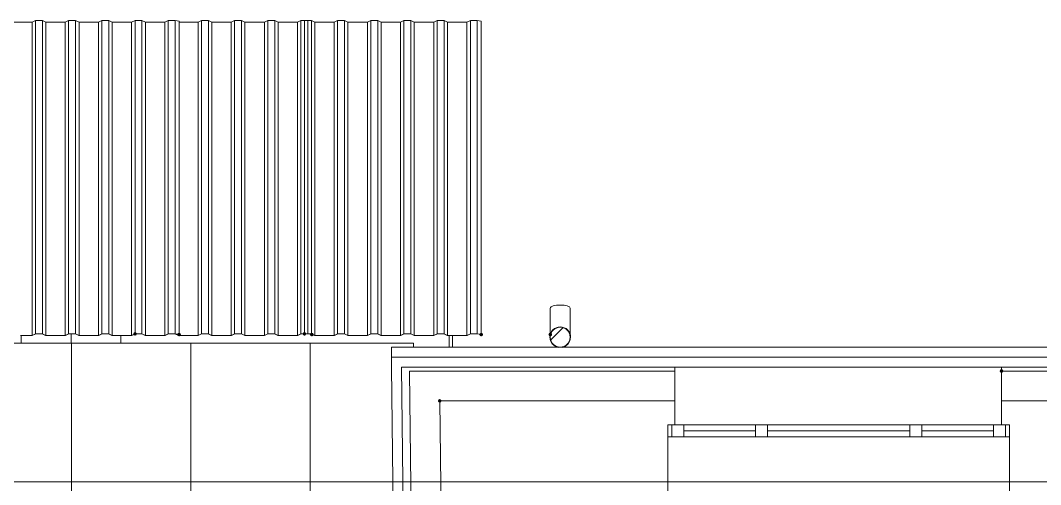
# Model space of a CAD drawing. Header units: millimetres. Extents: x 0 to 1189, y 0 to 841.
# Drawn here: x 662.7 to 713.9, y 490.2 to 513.6 of the extents above; entities that cross this region are included whole.
import ezdxf

# ---------------------------------------------------------------- set-up
doc = ezdxf.new("R2010")
doc.units = ezdxf.units.MM

msp = doc.modelspace()

# ---------------------------------------------------------------- hatches: boundary and pattern name
h = msp.add_hatch(color=7)
h.dxf.hatch_style = 2
h.paths.add_polyline_path([(668.525021, 497.804531), (668.498584, 497.868094), (668.435021, 497.894531), (668.371459, 497.868094), (668.345021, 497.804531), (668.371459, 497.737969), (668.435021, 497.711531), (668.498584, 497.737969)])
h = msp.add_hatch(color=7)
h.dxf.hatch_style = 2
h.paths.add_polyline_path([(670.624374, 497.855784), (670.567231, 497.817394), (670.553772, 497.749881), (670.592162, 497.692737), (670.659675, 497.679279), (670.669675, 497.681279), (670.726819, 497.719669), (670.740277, 497.787182), (670.701887, 497.844325), (670.634374, 497.857784)])
h = msp.add_hatch(color=7)
h.dxf.hatch_style = 2
h.paths.add_polyline_path([(677.035034, 497.804531), (677.008597, 497.868094), (676.945034, 497.894531), (676.881472, 497.868094), (676.855034, 497.804531), (676.881472, 497.737969), (676.945034, 497.711531), (677.008597, 497.737969)])
h = msp.add_hatch(color=7)
h.dxf.hatch_style = 2
h.paths.add_polyline_path([(677.292384, 497.855784), (677.235241, 497.817394), (677.221782, 497.749881), (677.260172, 497.692737), (677.327685, 497.679279), (677.337685, 497.681279), (677.394829, 497.719669), (677.408287, 497.787182), (677.369897, 497.844325), (677.302384, 497.857784)])
h = msp.add_hatch(color=7)
h.dxf.hatch_style = 2
h.paths.add_polyline_path([(685.802397, 497.855784), (685.745254, 497.817394), (685.731795, 497.749881), (685.770185, 497.692737), (685.837698, 497.679279), (685.847698, 497.681279), (685.904842, 497.719669), (685.9183, 497.787182), (685.87991, 497.844325), (685.812397, 497.857784)])
h = msp.add_hatch(color=7)
h.dxf.hatch_style = 2
h.paths.add_polyline_path([(689.206053, 497.765531), (689.23249, 497.701969), (689.296053, 497.675531), (689.359616, 497.701969), (689.386053, 497.765531), (689.386053, 497.777531), (689.359616, 497.841094), (689.296053, 497.867531), (689.23249, 497.841094), (689.206053, 497.777531)])
h = msp.add_hatch(color=7)
h.dxf.hatch_style = 2
h.paths.add_polyline_path([(711.969088, 495.844528), (712.03265, 495.870966), (712.059088, 495.934528), (712.03265, 495.998091), (711.969088, 496.024529), (711.959088, 496.024529), (711.895525, 495.998091), (711.869088, 495.934528), (711.895525, 495.870966), (711.959088, 495.844528)])
h = msp.add_hatch(color=7)
h.dxf.hatch_style = 2
h.paths.add_polyline_path([(683.740045, 494.524526), (683.676482, 494.498089), (683.650044, 494.434526), (683.676482, 494.370963), (683.740045, 494.344526), (683.803607, 494.370963), (683.830045, 494.434526), (683.803607, 494.498089)])

# ---------------------------------------------------------------- linework, layer by layer
at = {"color": 7, "lineweight": 0}
for points in [[(663.264013, 513.477555), (663.434014, 513.561555)], [(663.434014, 513.561555), (663.784014, 513.561555)], [(663.434014, 497.804531), (663.434014, 513.561555)], [(663.784014, 513.561555), (663.954014, 513.477555)], [(663.784014, 497.804531), (663.784014, 513.561555)], [(664.931016, 513.477555), (665.101016, 513.561555)], [(665.101016, 513.561555), (665.451017, 513.561555)], [(665.101016, 497.804531), (665.101016, 513.561555)], [(665.451017, 513.561555), (665.621017, 513.477555)], [(665.451017, 497.804531), (665.451017, 513.561555)], [(666.598018, 513.477555), (666.768019, 513.561555)], [(666.768019, 513.561555), (667.118019, 513.561555)], [(666.768019, 497.804531), (666.768019, 513.561555)], [(667.118019, 513.561555), (667.288019, 513.477555)], [(667.118019, 497.804531), (667.118019, 513.561555)], [(668.265021, 513.477555), (668.435021, 513.561555)], [(668.435021, 513.561555), (668.785022, 513.561555)], [(668.435021, 497.804531), (668.435021, 513.561555)], [(668.435021, 513.561555), (668.785022, 513.561555)], [(668.435021, 497.804531), (668.435021, 513.561555)], [(668.785022, 513.561555), (668.955022, 513.477555)], [(668.785022, 497.804531), (668.785022, 513.561555)], [(668.785022, 513.561555), (668.955022, 513.477555)], [(668.785022, 497.804531), (668.785022, 513.561555)], [(669.932024, 513.477555), (670.102024, 513.561555)], [(669.932024, 513.477555), (670.102024, 513.561555)], [(670.102024, 513.561555), (670.452024, 513.561555)], [(670.102024, 497.804531), (670.102024, 513.561555)], [(670.102024, 513.561555), (670.452024, 513.561555)], [(670.102024, 513.561555), (670.102024, 497.804531)], [(670.452024, 497.804531), (670.452024, 513.561555)], [(670.452024, 513.561555), (670.652025, 513.526555)], [(670.452024, 513.561555), (670.452024, 497.804531)], [(670.652025, 513.526555), (670.652025, 497.769531)], [(671.599026, 513.477555), (671.769026, 513.561555)], [(671.769026, 513.561555), (672.119027, 513.561555)], [(671.769026, 497.804531), (671.769026, 513.561555)], [(672.119027, 513.561555), (672.289027, 513.477555)], [(672.119027, 497.804531), (672.119027, 513.561555)], [(673.266029, 513.477555), (673.436029, 513.561555)], [(673.436029, 513.561555), (673.786029, 513.561555)], [(673.436029, 497.804531), (673.436029, 513.561555)], [(673.786029, 513.561555), (673.95603, 513.477555)], [(673.786029, 497.804531), (673.786029, 513.561555)], [(674.933031, 513.477555), (675.103031, 513.561555)], [(675.103031, 513.561555), (675.453032, 513.561555)], [(675.103031, 497.804531), (675.103031, 513.561555)], [(675.453032, 513.561555), (675.623032, 513.477555)], [(675.453032, 497.804531), (675.453032, 513.561555)], [(676.600034, 513.477555), (676.770034, 513.561555)], [(676.770034, 513.561555), (677.120034, 513.561555)], [(676.770034, 513.561555), (676.770034, 497.804531)], [(676.945034, 513.561555), (677.295035, 513.561555)], [(676.945034, 497.804531), (676.945034, 513.561555)], [(677.120034, 513.561555), (677.120034, 497.804531)], [(677.295035, 513.561555), (677.465035, 513.477555)], [(677.295035, 497.804531), (677.295035, 513.561555)], [(678.442037, 513.477555), (678.612037, 513.561555)], [(678.612037, 513.561555), (678.962037, 513.561555)], [(678.612037, 497.804531), (678.612037, 513.561555)], [(678.962037, 513.561555), (679.132038, 513.477555)], [(678.962037, 497.804531), (678.962037, 513.561555)], [(680.109039, 513.477555), (680.279039, 513.561555)], [(680.279039, 513.561555), (680.62904, 513.561555)], [(680.279039, 497.804531), (680.279039, 513.561555)], [(680.62904, 513.561555), (680.79904, 513.477555)], [(680.62904, 497.804531), (680.62904, 513.561555)], [(681.776042, 513.477555), (681.946042, 513.561555)], [(681.946042, 513.561555), (682.296042, 513.561555)], [(681.946042, 497.804531), (681.946042, 513.561555)], [(682.296042, 513.561555), (682.466043, 513.477555)], [(682.296042, 497.804531), (682.296042, 513.561555)], [(683.443044, 513.477555), (683.613044, 513.561555)], [(683.613044, 513.561555), (683.963045, 513.561555)], [(683.613044, 497.804531), (683.613044, 513.561555)], [(683.963045, 513.561555), (684.133045, 513.477555)], [(683.963045, 497.804531), (683.963045, 513.561555)], [(685.110047, 513.477555), (685.280047, 513.561555)], [(685.280047, 513.561555), (685.630047, 513.561555)], [(685.280047, 513.561555), (685.280047, 497.804531)], [(685.630047, 513.561555), (685.830048, 513.526555)], [(685.630047, 513.561555), (685.630047, 497.804531)], [(685.830048, 513.526555), (685.830048, 497.769531)], [(662.287012, 513.477555), (663.264013, 513.477555)], [(663.264013, 497.720531), (663.264013, 513.477555)], [(663.954014, 513.477555), (664.931016, 513.477555)], [(663.954014, 497.720531), (663.954014, 513.477555)], [(664.931016, 497.720531), (664.931016, 513.477555)], [(665.621017, 513.477555), (666.598018, 513.477555)], [(665.621017, 497.720531), (665.621017, 513.477555)], [(666.598018, 497.720531), (666.598018, 513.477555)], [(667.288019, 513.477555), (668.265021, 513.477555)], [(667.288019, 497.720531), (667.288019, 513.477555)], [(668.265021, 497.720531), (668.265021, 513.477555)], [(668.955022, 513.477555), (669.932024, 513.477555)], [(668.955022, 497.720531), (668.955022, 513.477555)], [(668.955022, 513.477555), (669.932024, 513.477555)], [(668.955022, 497.720531), (668.955022, 513.477555)], [(669.932024, 497.720531), (669.932024, 513.477555)], [(669.932024, 497.720531), (669.932024, 513.477555)], [(670.652025, 513.477555), (671.599026, 513.477555)], [(671.599026, 497.720531), (671.599026, 513.477555)], [(672.289027, 513.477555), (673.266029, 513.477555)], [(672.289027, 497.720531), (672.289027, 513.477555)], [(673.266029, 497.720531), (673.266029, 513.477555)], [(673.95603, 513.477555), (674.933031, 513.477555)], [(673.95603, 497.720531), (673.95603, 513.477555)], [(674.933031, 497.720531), (674.933031, 513.477555)], [(675.623032, 513.477555), (676.600034, 513.477555)], [(675.623032, 497.720531), (675.623032, 513.477555)], [(676.600034, 497.720531), (676.600034, 513.477555)], [(677.465035, 513.477555), (678.442037, 513.477555)], [(677.465035, 497.720531), (677.465035, 513.477555)], [(678.442037, 497.720531), (678.442037, 513.477555)], [(679.132038, 513.477555), (680.109039, 513.477555)], [(679.132038, 497.720531), (679.132038, 513.477555)], [(680.109039, 497.720531), (680.109039, 513.477555)], [(680.79904, 513.477555), (681.776042, 513.477555)], [(680.79904, 497.720531), (680.79904, 513.477555)], [(681.776042, 497.720531), (681.776042, 513.477555)], [(682.466043, 513.477555), (683.443044, 513.477555)], [(682.466043, 497.720531), (682.466043, 513.477555)], [(683.443044, 497.720531), (683.443044, 513.477555)], [(684.133045, 513.477555), (685.110047, 513.477555)], [(684.133045, 497.720531), (684.133045, 513.477555)], [(685.110047, 497.720531), (685.110047, 513.477555)], [(689.296023, 499.096473), (689.306187, 499.127537), (689.335336, 499.156551), (689.381453, 499.182869), (689.442523, 499.205848), (689.516531, 499.224842), (689.601461, 499.239207), (689.695297, 499.248299), (689.796024, 499.251473)], [(689.796024, 499.251473), (689.896751, 499.248299), (689.990587, 499.239208), (690.075517, 499.224842), (690.149524, 499.205848), (690.210595, 499.18287), (690.256712, 499.156551), (690.285861, 499.127537), (690.296025, 499.096473)], [(689.296053, 499.096533), (689.296053, 498.671533)], [(689.296053, 498.647533), (689.296053, 498.671533)], [(690.296055, 498.671533), (690.296055, 499.096533)], [(690.296055, 498.671533), (690.296055, 498.614532)], [(689.706054, 497.12253), (689.533819, 497.185655), (689.397678, 497.30053), (689.308225, 497.454406), (689.276053, 497.634531), (689.286625, 497.739562), (689.316944, 497.837281), (689.364911, 497.925625), (689.428428, 498.002532), (689.505399, 498.065938), (689.593725, 498.113782), (689.69131, 498.144), (689.796054, 498.154532)], [(689.296053, 498.591532), (689.296053, 498.647533)], [(689.296053, 498.535532), (689.296053, 498.591532)], [(689.296053, 498.481532), (689.296053, 498.535532)], [(689.296053, 498.427532), (689.296053, 498.481532)], [(689.296053, 498.375532), (689.296053, 498.427532)], [(689.296053, 498.324532), (689.296053, 498.375532)], [(689.296053, 498.274532), (689.296053, 498.324532)], [(689.296053, 498.226532), (689.296053, 498.274532)], [(689.296053, 498.179532), (689.296053, 498.226532)], [(689.296053, 498.133532), (689.296053, 498.179532)], [(689.796054, 498.154532), (689.900798, 498.144), (689.998382, 498.113782), (690.086709, 498.065938), (690.163679, 498.002532), (690.227197, 497.925625), (690.275164, 497.837281), (690.305482, 497.739562), (690.316055, 497.634531), (690.283883, 497.454406), (690.194429, 497.30053), (690.058289, 497.185655), (689.886054, 497.12253)], [(690.296055, 498.614532), (690.296055, 498.558532)], [(690.296055, 498.558532), (690.296055, 498.504532)], [(690.296055, 498.504532), (690.296055, 498.450532)], [(690.296055, 498.450532), (690.296055, 498.397532)], [(690.296055, 498.397532), (690.296055, 498.345532)], [(690.296055, 498.345532), (690.296055, 498.295532)], [(690.296055, 498.295532), (690.296055, 498.246532)], [(690.296055, 498.246532), (690.296055, 498.198532)], [(690.296055, 498.198532), (690.296055, 498.152532)], [(690.296055, 498.152532), (690.296055, 498.107532)], [(663.264013, 497.720531), (662.685012, 497.720531)], [(662.719012, 497.717531), (663.275013, 497.717531)], [(662.721012, 497.720531), (662.721012, 497.334531)], [(663.434014, 497.804531), (663.264013, 497.720531)], [(663.275013, 497.717531), (663.445014, 497.801531)], [(663.784014, 497.804531), (663.434014, 497.804531)], [(663.445014, 497.801531), (663.774014, 497.801531)], [(663.774014, 497.801531), (663.944014, 497.717531)], [(663.954014, 497.720531), (663.784014, 497.804531)], [(663.944014, 497.717531), (664.942016, 497.717531)], [(664.931016, 497.720531), (663.954014, 497.720531)], [(665.101016, 497.804531), (664.931016, 497.720531)], [(664.942016, 497.717531), (665.112016, 497.801531)], [(665.451017, 497.804531), (665.101016, 497.804531)], [(665.112016, 497.801531), (665.441017, 497.801531)], [(665.221016, 497.334531), (665.221016, 497.804531)], [(665.221016, 497.334531), (665.221016, 497.804531)], [(665.441017, 497.801531), (665.611017, 497.717531)], [(665.621017, 497.720531), (665.451017, 497.804531)], [(665.611017, 497.717531), (666.609018, 497.717531)], [(666.598018, 497.720531), (665.621017, 497.720531)], [(666.768019, 497.804531), (666.598018, 497.720531)], [(666.609018, 497.717531), (666.779019, 497.801531)], [(667.118019, 497.804531), (666.768019, 497.804531)], [(666.779019, 497.801531), (667.108019, 497.801531)], [(667.108019, 497.801531), (667.278019, 497.717531)], [(667.288019, 497.720531), (667.118019, 497.804531)], [(667.278019, 497.717531), (668.276021, 497.717531)], [(668.265021, 497.720531), (667.288019, 497.720531)], [(667.72102, 497.334531), (667.72102, 497.720531)], [(667.72102, 497.334531), (667.72102, 497.720531)], [(668.435021, 497.804531), (668.265021, 497.720531)], [(668.276021, 497.717531), (668.446021, 497.801531)], [(668.785022, 497.804531), (668.435021, 497.804531)], [(668.785022, 497.804531), (668.435021, 497.804531)], [(668.435021, 497.801531), (668.775022, 497.801531)], [(668.446021, 497.801531), (668.775022, 497.801531)], [(668.775022, 497.801531), (668.945022, 497.717531)], [(668.775022, 497.801531), (668.945022, 497.717531)], [(668.955022, 497.720531), (668.785022, 497.804531)], [(668.955022, 497.720531), (668.785022, 497.804531)], [(668.945022, 497.717531), (669.943024, 497.717531)], [(668.945022, 497.717531), (669.943024, 497.717531)], [(669.932024, 497.720531), (668.955022, 497.720531)], [(669.932024, 497.720531), (668.955022, 497.720531)], [(670.102024, 497.804531), (669.932024, 497.720531)], [(670.102024, 497.804531), (669.932024, 497.720531)], [(669.943024, 497.717531), (670.113024, 497.801531)], [(669.943024, 497.717531), (670.113024, 497.801531)], [(670.452024, 497.804531), (670.102024, 497.804531)], [(670.452024, 497.804531), (670.102024, 497.804531)], [(670.113024, 497.801531), (670.442024, 497.801531)], [(670.113024, 497.801531), (670.446024, 497.801531)], [(670.442024, 497.801531), (670.612025, 497.717531)], [(670.446024, 497.801531), (670.642025, 497.767531)], [(670.622025, 497.720531), (670.452024, 497.804531)], [(670.652025, 497.769531), (670.452024, 497.804531)], [(670.612025, 497.717531), (671.610026, 497.717531)], [(670.622025, 497.720531), (670.622025, 497.771531)], [(671.599026, 497.720531), (670.622025, 497.720531)], [(671.769026, 497.804531), (671.599026, 497.720531)], [(671.610026, 497.717531), (671.780026, 497.801531)], [(672.119027, 497.804531), (671.769026, 497.804531)], [(671.780026, 497.801531), (672.109027, 497.801531)], [(672.109027, 497.801531), (672.279027, 497.717531)], [(672.289027, 497.720531), (672.119027, 497.804531)], [(672.279027, 497.717531), (673.277029, 497.717531)], [(673.266029, 497.720531), (672.289027, 497.720531)], [(673.436029, 497.804531), (673.266029, 497.720531)], [(673.277029, 497.717531), (673.447029, 497.801531)], [(673.786029, 497.804531), (673.436029, 497.804531)], [(673.447029, 497.801531), (673.776029, 497.801531)], [(673.776029, 497.801531), (673.94603, 497.717531)], [(673.95603, 497.720531), (673.786029, 497.804531)], [(673.94603, 497.717531), (674.944031, 497.717531)], [(674.933031, 497.720531), (673.95603, 497.720531)], [(675.103031, 497.804531), (674.933031, 497.720531)], [(674.944031, 497.717531), (675.114031, 497.801531)], [(675.453032, 497.804531), (675.103031, 497.804531)], [(675.114031, 497.801531), (675.443032, 497.801531)], [(675.443032, 497.801531), (675.613032, 497.717531)], [(675.623032, 497.720531), (675.453032, 497.804531)], [(675.613032, 497.717531), (676.611034, 497.717531)], [(676.600034, 497.720531), (675.623032, 497.720531)], [(676.770034, 497.804531), (676.600034, 497.720531)], [(676.611034, 497.717531), (676.781034, 497.801531)], [(677.120034, 497.804531), (676.770034, 497.804531)], [(676.781034, 497.801531), (677.114034, 497.801531)], [(677.295035, 497.804531), (676.945034, 497.804531)], [(676.945034, 497.801531), (677.285035, 497.801531)], [(677.114034, 497.801531), (677.310035, 497.767531)], [(677.320035, 497.769531), (677.120034, 497.804531)], [(677.285035, 497.801531), (677.455035, 497.717531)], [(677.465035, 497.720531), (677.295035, 497.804531)], [(677.320035, 497.785531), (677.320035, 497.769531)], [(677.455035, 497.717531), (678.453037, 497.717531)], [(678.442037, 497.720531), (677.465035, 497.720531)], [(678.612037, 497.804531), (678.442037, 497.720531)], [(678.453037, 497.717531), (678.623037, 497.801531)], [(678.962037, 497.804531), (678.612037, 497.804531)], [(678.623037, 497.801531), (678.952037, 497.801531)], [(678.952037, 497.801531), (679.122038, 497.717531)], [(679.132038, 497.720531), (678.962037, 497.804531)], [(679.122038, 497.717531), (680.120039, 497.717531)], [(680.109039, 497.720531), (679.132038, 497.720531)], [(680.279039, 497.804531), (680.109039, 497.720531)], [(680.120039, 497.717531), (680.290039, 497.801531)], [(680.62904, 497.804531), (680.279039, 497.804531)], [(680.290039, 497.801531), (680.61904, 497.801531)], [(680.61904, 497.801531), (680.78904, 497.717531)], [(680.79904, 497.720531), (680.62904, 497.804531)], [(680.78904, 497.717531), (681.787042, 497.717531)], [(681.776042, 497.720531), (680.79904, 497.720531)], [(681.946042, 497.804531), (681.776042, 497.720531)], [(681.787042, 497.717531), (681.957042, 497.801531)], [(682.296042, 497.804531), (681.946042, 497.804531)], [(681.957042, 497.801531), (682.286042, 497.801531)], [(682.286042, 497.801531), (682.456043, 497.717531)], [(682.466043, 497.720531), (682.296042, 497.804531)], [(682.456043, 497.717531), (683.454044, 497.717531)], [(683.443044, 497.720531), (682.466043, 497.720531)], [(683.613044, 497.804531), (683.443044, 497.720531)], [(683.454044, 497.717531), (683.624044, 497.801531)], [(683.963045, 497.804531), (683.613044, 497.804531)], [(683.624044, 497.801531), (683.953045, 497.801531)], [(683.953045, 497.801531), (684.123045, 497.717531)], [(684.133045, 497.720531), (683.963045, 497.804531)], [(684.123045, 497.717531), (685.121047, 497.717531)], [(685.110047, 497.720531), (684.133045, 497.720531)], [(684.217045, 497.13453), (684.217045, 497.717531)], [(684.221045, 497.13453), (684.221045, 497.717531)], [(684.381046, 497.720531), (684.381046, 497.13453)], [(685.280047, 497.804531), (685.110047, 497.720531)], [(685.121047, 497.717531), (685.291047, 497.801531)], [(685.630047, 497.804531), (685.280047, 497.804531)], [(685.291047, 497.801531), (685.624047, 497.801531)], [(685.624047, 497.801531), (685.820048, 497.767531)], [(685.830048, 497.769531), (685.630047, 497.804531)], [(689.796054, 497.13453), (689.695327, 497.144694), (689.601491, 497.173843), (689.516561, 497.21996), (689.442553, 497.28103), (689.381483, 497.355038), (689.335366, 497.439968), (689.306217, 497.533804), (689.296053, 497.634531), (689.306217, 497.735545), (689.335366, 497.829516), (689.381483, 497.914463), (689.442553, 497.988407), (689.516561, 498.049366), (689.601491, 498.09536), (689.695327, 498.124409), (689.796054, 498.134532)], [(689.296053, 498.089532), (689.296053, 498.133532)], [(689.296053, 498.047532), (689.296053, 498.089532)], [(689.296053, 498.007532), (689.296053, 498.047532)], [(689.296053, 497.968531), (689.296053, 498.007532)], [(689.296053, 497.931531), (689.296053, 497.968531)], [(689.296053, 497.896531), (689.296053, 497.931531)], [(689.296053, 497.864531), (689.296053, 497.896531)], [(689.296053, 497.833531), (689.296053, 497.864531)], [(689.296053, 497.804531), (689.296053, 497.833531)], [(689.296053, 497.777531), (689.296053, 497.804531)], [(689.321053, 497.496531), (689.929054, 498.104532)], [(689.796054, 498.134532), (689.896781, 498.124409), (689.990617, 498.09536), (690.075546, 498.049366), (690.149554, 497.988407), (690.210625, 497.914463), (690.256742, 497.829516), (690.285891, 497.735545), (690.296055, 497.634531), (690.285891, 497.533804), (690.256742, 497.439968), (690.210625, 497.355038), (690.149554, 497.28103), (690.075546, 497.21996), (689.990617, 497.173843), (689.896781, 497.144694), (689.796054, 497.13453)], [(690.296055, 498.107532), (690.296055, 498.065532)], [(690.296055, 498.065532), (690.296055, 498.023532)], [(690.296055, 498.023532), (690.296055, 497.984532)], [(690.296055, 497.984532), (690.296055, 497.946531)], [(690.296055, 497.946531), (690.296055, 497.911531)], [(690.296055, 497.911531), (690.296055, 497.877531)], [(690.296055, 497.877531), (690.296055, 497.845531)], [(690.296055, 497.845531), (690.296055, 497.816531)], [(690.296055, 497.816531), (690.296055, 497.788531)], [(690.296055, 497.788531), (690.296055, 497.765531)], [(682.428043, 497.334531), (617.653944, 497.334531)], [(665.238016, 497.334531), (665.238016, 421.810415)], [(671.238026, 497.334531), (671.238026, 421.810415)], [(677.238035, 497.334531), (677.238035, 421.810415)], [(681.319041, 496.134529), (681.319041, 497.13453)], [(681.319041, 497.13453), (733.01912, 497.13453)], [(682.428043, 497.13453), (682.428043, 497.334531)], [(681.319041, 496.634529), (733.01912, 496.634529)], [(682.178042, 423.237417), (681.319041, 496.134529)], [(695.559063, 496.134529), (681.819042, 496.134529)], [(681.819042, 496.134529), (682.576043, 431.905431)], [(695.559063, 496.134529), (711.959088, 496.134529)], [(695.559063, 494.434526), (695.559063, 496.134529)], [(733.05912, 496.134529), (711.959088, 496.134529)], [(711.959088, 496.134529), (711.959088, 494.434526)], [(682.222042, 495.934528), (695.559063, 495.934528)], [(682.240042, 494.434526), (682.222042, 495.934528)], [(733.01912, 495.934528), (711.969088, 495.934528)], [(682.240042, 494.434526), (682.976043, 431.920431)], [(683.740045, 494.434526), (684.476046, 431.927431)], [(684.476046, 431.927431), (683.740045, 494.434526)], [(683.740045, 494.434526), (695.559063, 494.434526)], [(695.559063, 493.234524), (695.559063, 494.434526)], [(733.05912, 494.434526), (711.959088, 494.434526)], [(711.959088, 494.434526), (711.959088, 493.234524)], [(695.209062, 492.634523), (695.209062, 493.234524)], [(695.209062, 493.234524), (696.009063, 493.234524)], [(695.209062, 493.234524), (695.209062, 492.634523)], [(696.009063, 493.234524), (695.209062, 493.234524)], [(695.409062, 492.634523), (695.409062, 493.234524)], [(696.009063, 493.234524), (696.009063, 492.634523)], [(696.009063, 493.234524), (699.609069, 493.234524)], [(699.609069, 492.634523), (699.609069, 493.234524)], [(699.609069, 493.234524), (700.20907, 493.234524)], [(700.20907, 493.234524), (699.609069, 493.234524)], [(700.20907, 493.234524), (700.20907, 492.634523)], [(700.20907, 493.234524), (707.359081, 493.234524)], [(707.359081, 492.634523), (707.359081, 493.234524)], [(707.359081, 493.234524), (707.959082, 493.234524)], [(707.959082, 493.234524), (707.359081, 493.234524)], [(707.959082, 493.234524), (707.959082, 492.634523)], [(707.959082, 493.234524), (711.559087, 493.234524)], [(711.559087, 493.234524), (711.559087, 492.634523)], [(712.359088, 493.234524), (711.559087, 493.234524)], [(712.359088, 493.234524), (711.559087, 493.234524)], [(712.159088, 492.634523), (712.159088, 493.234524)], [(712.359088, 492.634523), (712.359088, 493.234524)], [(712.359088, 492.634523), (712.359088, 493.234524)], [(695.209062, 488.834518), (695.209062, 492.634523)], [(696.009063, 492.634523), (695.209062, 492.634523)], [(695.209062, 492.634523), (696.009063, 492.634523)], [(696.009063, 492.934524), (699.609069, 492.934524)], [(699.609069, 492.634523), (696.009063, 492.634523)], [(700.20907, 492.634523), (699.609069, 492.634523)], [(699.609069, 492.634523), (700.20907, 492.634523)], [(700.20907, 492.934524), (707.359081, 492.934524)], [(707.359081, 492.634523), (700.20907, 492.634523)], [(707.959082, 492.634523), (707.359081, 492.634523)], [(707.359081, 492.634523), (707.959082, 492.634523)], [(707.959082, 492.934524), (711.559087, 492.934524)], [(711.559087, 492.634523), (707.959082, 492.634523)], [(711.559087, 492.634523), (712.359088, 492.634523)], [(711.559087, 492.634523), (712.359088, 492.634523)], [(712.359088, 492.634523), (712.359088, 488.834518)], [(202.529309, 490.37152), (863.72632, 490.37152)]]:
    msp.add_lwpolyline(points, dxfattribs=at)

doc.saveas('drawing.dxf')
